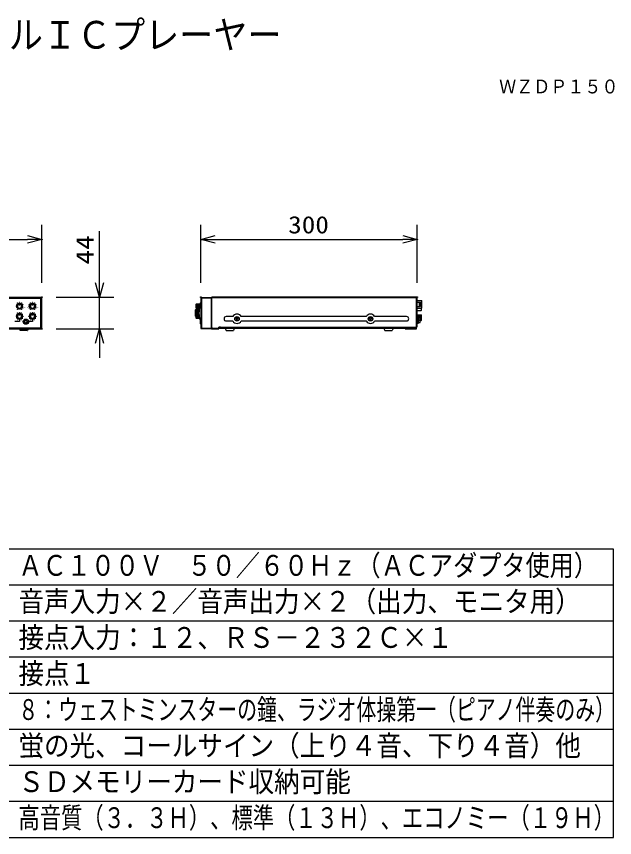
# Model space of a CAD drawing. Units: millimetres, scale not verified. Extents: x -63 to 63, y -57 to 57.
# Drawn here: x -20.3 to 62.6, y -56.5 to 57.4 of the extents above; entities that cross this region are included whole.
import ezdxf
from ezdxf.enums import TextEntityAlignment as Align

# ---------------------------------------------------------------- set-up
doc = ezdxf.new("R2010")
doc.units = ezdxf.units.MM
doc.header["$LTSCALE"] = 0.190236
doc.header["$PDMODE"] = 32
doc.header["$PDSIZE"] = 0.0951
for name, color, linetype in [('0-0_TOUROKU', 1, 'Continuous'), ('0-1_WAKU', 1, 'Continuous'), ('0-2_MOJI1', 2, 'Continuous'), ('0-3_GAIKEI', 1, 'Continuous'), ('0-4_SUNPO', 3, 'Continuous'), ('0-5_DEFPOINTS', 7, 'Continuous')]:
    doc.layers.add(name, color=color, linetype=linetype)
doc.styles.add('ＭＳ ゴシック', font='')
doc.styles.get('ＭＳ ゴシック').set_extended_font_data('MS Gothic')

# ---------------------------------------------------------------- blocks, each defined once
blk = doc.blocks.new('_OPEN30')
at = {"layer": '0-5_DEFPOINTS'}
blk.add_line((0, 0), (-1, 0), dxfattribs=at)
blk.add_lwpolyline([(-1, 0.26795), (0, 0), (-1, -0.26795)], dxfattribs=at)

msp = doc.modelspace()

# ---------------------------------------------------------------- linework, layer by layer
at = {"layer": '0-1_WAKU', "color": 4}
for p, q in [((62.5001, -16.5), (-62.5001, -16.5)), ((62.5001, -56.5001), (62.5001, -16.5)), ((-62.5001, -56.5001), (62.5001, -56.5001))]:
    msp.add_line(p, q, dxfattribs=at)
at = {"layer": '0-1_WAKU'}
for p, q in [((62.5001, -21.5), (-62.5001, -21.5)), ((62.5001, -26.5), (-62.5001, -26.5)), ((62.5001, -31.5001), (-62.5001, -31.5001)), ((62.5001, -36.5001), (-62.5001, -36.5001)), ((62.5001, -41.5001), (-62.5001, -41.5001)), ((62.5001, -46.5001), (-62.5001, -46.5001)), ((62.5001, -51.5001), (-62.5001, -51.5001))]:
    msp.add_line(p, q, dxfattribs=at)
at = {"layer": '0-3_GAIKEI', "color": 7}
for p, q in [((-37.6681, 18.4471), (-16.848, 18.4471)), ((-16.758, 14.1471), (-16.758, 18.3472)), ((5.2775, 18.2982), (5.2775, 14.1961)), ((5.374, 18.3981), (6.7775, 18.4471)), ((35.1976, 18.4471), (6.7975, 18.4471)), ((35.2776, 14.3471), (35.2776, 18.3671)), ((-37.6581, 14.0471), (-16.858, 14.0471)), ((-19.8539, 14.0471), (-19.7657, 13.8356)), ((-18.778, 13.8171), (-19.738, 13.8171)), ((-18.6622, 14.0471), (-18.7503, 13.8356)), ((5.374, 14.0961), (6.7775, 14.0471)), ((6.7775, 14.0671), (7.7775, 14.0671)), ((6.8975, 14.1471), (35.0976, 14.1471)), ((7.7775, 14.1471), (7.7775, 14.0671)), ((8.6725, 14.1471), (8.6725, 14.1171)), ((8.6725, 14.1171), (8.7898, 13.8356)), ((8.8175, 13.8171), (9.7775, 13.8171)), ((9.9225, 14.1171), (9.8052, 13.8356)), ((9.9225, 14.1471), (9.9225, 14.1171)), ((30.6726, 14.1471), (30.6726, 14.1171)), ((30.6726, 14.1171), (30.7899, 13.8356)), ((30.8176, 13.8171), (31.7776, 13.8171)), ((31.9226, 14.1171), (31.8053, 13.8356)), ((31.9226, 14.1471), (31.9226, 14.1171)), ((33.5976, 14.0471), (33.5976, 14.1471)), ((33.5976, 14.0471), (35.0976, 14.0471)), ((35.0976, 14.3471), (35.2776, 14.3471)), ((35.0976, 14.3471), (35.0976, 14.1471))]:
    msp.add_line(p, q, dxfattribs=at)
at = {"layer": '0-3_GAIKEI'}
for p, q in [((-37.6091, 18.2982), (-16.907, 18.2982)), ((-16.907, 14.1961), (-16.907, 18.2982)), ((5.2775, 18.2948), (6.7775, 18.3472)), ((5.374, 18.3981), (5.374, 14.0961)), ((6.7775, 14.0471), (6.7775, 18.4471)), ((6.7975, 14.2471), (6.7975, 18.4471)), ((35.1976, 18.3671), (6.7975, 18.3671)), ((35.1976, 14.1471), (35.1976, 18.4471)), ((-19.929, 17.411), (-19.929, 17.5238)), ((-19.889, 17.3771), (-19.827, 17.3771)), ((-19.787, 17.4171), (-19.787, 17.5238)), ((-18.129, 17.411), (-18.129, 17.5238)), ((-18.089, 17.3771), (-18.027, 17.3771)), ((-17.987, 17.4171), (-17.987, 17.5238)), ((4.6775, 17.5126), (5.2045, 17.5242)), ((4.6775, 17.4142), (4.6775, 17.5126)), ((4.6775, 17.302), (4.6775, 17.2588)), ((4.6777, 17.0923), (4.6777, 17.1355)), ((4.6975, 17.322), (5.1286, 17.3226)), ((5.1284, 17.2423), (4.6977, 17.2388)), ((4.6978, 17.3942), (5.1282, 17.4008)), ((4.6978, 17.1555), (5.1373, 17.1519)), ((5.1175, 17.0425), (5.2281, 17.6552)), ((5.1485, 17.3808), (5.1485, 17.3426)), ((5.1485, 17.2223), (5.1485, 17.2142)), ((5.2389, 17.3423), (5.2775, 17.3437)), ((35.2776, 18.0071), (35.8976, 18.0071)), ((35.2776, 17.7671), (35.7476, 17.7671)), ((35.2776, 17.1671), (35.7476, 17.1671)), ((35.5976, 17.1671), (35.5976, 17.7671)), ((35.7476, 17.1671), (35.7476, 17.7671)), ((35.8976, 16.9271), (35.8976, 18.0071)), ((-19.929, 16.011), (-19.929, 16.1238)), ((-19.889, 15.9771), (-19.827, 15.9771)), ((-19.787, 16.0171), (-19.787, 16.1238)), ((-18.129, 16.011), (-18.129, 16.1238)), ((-18.089, 15.9771), (-18.027, 15.9771)), ((-17.987, 16.0171), (-17.987, 16.1238)), ((4.5775, 16.7272), (5.0666, 16.7377)), ((4.5775, 16.5432), (4.5775, 16.6215)), ((4.5775, 15.9511), (4.5775, 15.8715)), ((4.5777, 16.3084), (4.5777, 16.4317)), ((4.5777, 16.0626), (4.5777, 16.1858)), ((4.5778, 16.7041), (4.578, 16.7272)), ((4.5972, 16.6415), (4.9271, 16.6462)), ((4.5976, 16.0426), (4.9268, 16.0421)), ((4.5977, 16.4517), (4.9268, 16.4521)), ((4.5978, 16.5232), (4.9265, 16.5283)), ((4.5978, 16.2884), (4.9266, 16.2911)), ((4.5978, 16.2058), (4.9266, 16.2032)), ((4.5978, 15.9711), (4.9265, 15.966)), ((4.5982, 16.684), (4.9264, 16.6901)), ((4.675, 16.8754), (5.0925, 16.8685)), ((4.6775, 16.9592), (4.6775, 16.9801)), ((4.6973, 16.9392), (5.1042, 16.935)), ((4.6976, 17.0723), (5.1228, 17.0717)), ((4.6978, 17.0001), (5.1172, 16.9937)), ((4.9468, 16.6662), (4.9468, 16.6701)), ((4.9468, 16.4721), (4.9468, 16.5083)), ((4.9468, 16.2232), (4.9468, 16.2711)), ((4.9468, 15.986), (4.9468, 16.0221)), ((5.0275, 16.5296), (5.0275, 15.5647)), ((5.1175, 17.0188), (5.1175, 17.0425)), ((35.2776, 16.9271), (35.8976, 16.9271)), ((35.2776, 16.5921), (35.8276, 16.5921)), ((35.2776, 16.0221), (35.8276, 16.0221)), ((35.3476, 15.9571), (35.2776, 15.9571)), ((35.3476, 14.8071), (35.3476, 15.9571)), ((35.8276, 16.5921), (35.8776, 16.6421)), ((35.8276, 16.0221), (35.8776, 15.9721)), ((35.8776, 16.6422), (35.8776, 16.9271)), ((35.8776, 15.2421), (35.8776, 15.9721)), ((-19.858, 15.0571), (-20.508, 15.0571)), ((-19.858, 15.4921), (-19.858, 15.0571)), ((4.5775, 15.7671), (4.5775, 15.7903)), ((5.0275, 15.7573), (4.578, 15.7668)), ((4.5973, 15.8515), (4.927, 15.8481)), ((4.5979, 15.8103), (4.9264, 15.8042)), ((4.6275, 15.5238), (4.6275, 15.766)), ((4.6775, 15.6923), (4.6775, 15.7651)), ((4.6775, 15.5592), (4.6775, 15.5801)), ((4.6775, 15.4776), (4.6775, 15.4758)), ((5.032, 15.5358), (4.6973, 15.5392)), ((5.0275, 15.672), (4.6975, 15.6723)), ((4.6978, 15.6001), (5.0275, 15.5949)), ((5.0615, 15.4908), (4.6979, 15.4975)), ((4.9468, 15.8242), (4.9468, 15.8281)), ((5.124, 15.4647), (5.1277, 15.4646)), ((5.2075, 15.2028), (5.2075, 14.7571)), ((5.2775, 15.1506), (5.2389, 15.152)), ((9.7209, 15.7471), (8.7975, 15.7471)), ((8.7975, 15.1471), (9.7209, 15.1471)), ((10.2275, 15.4821), (10.1175, 15.4821)), ((10.1175, 15.4121), (10.1175, 15.4821)), ((10.2275, 15.4121), (10.1175, 15.4121)), ((10.2625, 15.5171), (10.2625, 15.6271)), ((10.3325, 15.6271), (10.2625, 15.6271)), ((10.2625, 15.2671), (10.2625, 15.3771)), ((10.3325, 15.2671), (10.2625, 15.2671)), ((10.3325, 15.5171), (10.3325, 15.6271)), ((10.3325, 15.2671), (10.3325, 15.3771)), ((10.4775, 15.4821), (10.3675, 15.4821)), ((10.4775, 15.4121), (10.3675, 15.4121)), ((10.4775, 15.4121), (10.4775, 15.4821)), ((28.2209, 15.7471), (10.8742, 15.7471)), ((10.8742, 15.1471), (28.2209, 15.1471)), ((28.7276, 15.4821), (28.6176, 15.4821)), ((28.6176, 15.4121), (28.6176, 15.4821)), ((28.7276, 15.4121), (28.6176, 15.4121)), ((28.7626, 15.5171), (28.7626, 15.6271)), ((28.8326, 15.6271), (28.7626, 15.6271)), ((28.7626, 15.2671), (28.7626, 15.3771)), ((28.8326, 15.2671), (28.7626, 15.2671)), ((28.8326, 15.5171), (28.8326, 15.6271)), ((28.8326, 15.2671), (28.8326, 15.3771)), ((28.9776, 15.4821), (28.8676, 15.4821)), ((28.9776, 15.4121), (28.8676, 15.4121)), ((28.9776, 15.4121), (28.9776, 15.4821)), ((33.7976, 15.7471), (29.3742, 15.7471)), ((29.3742, 15.1471), (33.7976, 15.1471)), ((35.3976, 14.8071), (35.2776, 14.8071)), ((35.3476, 15.9071), (35.6676, 15.9071)), ((35.3476, 15.7158), (35.6876, 15.7158)), ((35.3476, 15.5859), (35.6876, 15.5859)), ((35.3476, 15.5705), (35.3976, 15.5371)), ((35.3976, 15.5371), (35.3976, 14.8071)), ((35.3976, 15.3261), (35.6876, 15.3261)), ((35.6876, 15.1962), (35.3976, 15.1962)), ((35.3976, 14.9571), (35.6676, 14.9571)), ((35.6876, 15.7158), (35.6876, 15.8871)), ((35.6876, 15.1962), (35.6876, 15.7158)), ((35.6876, 14.9771), (35.6876, 15.1962)), ((35.6876, 15.1921), (35.8276, 15.1921)), ((35.8276, 15.1921), (35.8776, 15.2421)), ((-21.6581, 14.1961), (-16.907, 14.1961)), ((5.2775, 14.7571), (5.2075, 14.7571)), ((5.2775, 14.1995), (6.7775, 14.1471)), ((6.8016, 14.2264), (6.7782, 14.2272)), ((7.7975, 14.1471), (7.7975, 14.2971)), ((7.9975, 14.2971), (7.7975, 14.2971)), ((7.9975, 14.1471), (7.9975, 14.2971)), ((35.0976, 14.2271), (7.9975, 14.2271))]:
    msp.add_line(p, q, dxfattribs=at)
for points in [[(4.675, 16.8754), (4.6275, 16.9237), (4.6275, 17.4606), (4.6773, 17.5132)], [(4.578, 15.7668), (4.5275, 15.816), (4.5275, 16.6783), (4.5775, 16.7272)], [(5.1172, 16.9937), (5.1172, 16.994), (5.1172, 16.9944), (5.1172, 16.9947), (5.1172, 16.9951), (5.1172, 16.9955), (5.1172, 16.9958), (5.1172, 16.9962), (5.1172, 16.9965), (5.1172, 16.9969), (5.1172, 16.9973), (5.1172, 16.9976), (5.1172, 16.998), (5.1172, 16.9983), (5.1172, 16.9987), (5.1172, 16.9991), (5.1172, 16.9994), (5.1172, 16.9998), (5.1172, 17.0001), (5.1172, 17.0005), (5.1172, 17.0009), (5.1172, 17.0012), (5.1172, 17.0016), (5.1172, 17.0019), (5.1172, 17.0023), (5.1172, 17.0027), (5.1173, 17.003), (5.1173, 17.0034), (5.1173, 17.0037), (5.1173, 17.0041), (5.1173, 17.0045), (5.1173, 17.0048), (5.1173, 17.0052), (5.1173, 17.0055), (5.1173, 17.0059), (5.1173, 17.0063), (5.1173, 17.0066), (5.1173, 17.007), (5.1173, 17.0073), (5.1173, 17.0077)], [(5.1173, 17.0077), (5.1173, 17.0081), (5.1173, 17.0084), (5.1173, 17.0088), (5.1173, 17.0091), (5.1173, 17.0095), (5.1173, 17.0099), (5.1174, 17.0102), (5.1174, 17.0106), (5.1174, 17.0109), (5.1174, 17.0113), (5.1174, 17.0117), (5.1174, 17.012), (5.1174, 17.0124), (5.1174, 17.0127), (5.1174, 17.0131), (5.1174, 17.0135), (5.1174, 17.0138), (5.1174, 17.0142), (5.1174, 17.0145), (5.1174, 17.0149), (5.1174, 17.0153), (5.1175, 17.0156), (5.1175, 17.016), (5.1175, 17.0163), (5.1175, 17.0167), (5.1175, 17.017), (5.1175, 17.0174), (5.1175, 17.0178), (5.1175, 17.0181), (5.1175, 17.0185), (5.1175, 17.0188)], [(-18.058, 15.4921), (-18.058, 15.0571), (-18.708, 15.0571)], [(5.1044, 15.4685), (4.6777, 15.4755), (4.6275, 15.5237)], [(6.7782, 14.2472), (6.778, 14.2411), (6.7779, 14.2355)]]:
    msp.add_lwpolyline(points, dxfattribs=at)
for centre, radius in [((-19.858, 17.1971), 0.4137), ((-19.858, 17.1971), 0.34), ((-20.1123, 17.6375), 0.0166), ((-19.858, 17.7056), 0.0166), ((-19.6038, 17.6375), 0.0166), ((-19.4177, 17.4514), 0.0166), ((-19.3496, 17.1971), 0.0166), ((-18.5665, 17.1971), 0.0166), ((-18.4983, 17.4514), 0.0166), ((-18.058, 17.1971), 0.4137), ((-18.058, 17.1971), 0.34), ((-18.3122, 17.6375), 0.0166), ((-18.058, 17.7056), 0.0166), ((-17.8038, 17.6375), 0.0166), ((-17.6177, 17.4514), 0.0166), ((-17.5496, 17.1971), 0.0166), ((-19.858, 15.7971), 0.4137), ((-19.858, 15.7971), 0.34), ((-20.1123, 16.7568), 0.0166), ((-20.1123, 16.2375), 0.0166), ((-19.858, 16.3056), 0.0166), ((-19.6038, 16.7568), 0.0166), ((-19.6038, 16.2375), 0.0166), ((-19.4177, 16.9429), 0.0166), ((-19.4177, 16.0514), 0.0166), ((-18.4983, 16.9429), 0.0166), ((-18.4983, 16.0514), 0.0166), ((-18.058, 15.7971), 0.4137), ((-18.058, 15.7971), 0.34), ((-18.3122, 16.7568), 0.0166), ((-18.3122, 16.2375), 0.0166), ((-18.058, 16.3056), 0.0166), ((-17.8038, 16.7568), 0.0166), ((-17.8038, 16.2375), 0.0166), ((-17.6177, 16.9429), 0.0166), ((-17.6177, 16.0514), 0.0166), ((-20.1123, 15.3568), 0.0166), ((-19.6038, 15.3568), 0.0166), ((-19.4177, 15.5429), 0.0166), ((-19.3496, 15.7971), 0.0166), ((-18.958, 15.0571), 0.3637), ((-18.958, 15.0571), 0.3), ((-18.958, 15.0571), 0.18), ((-18.5665, 15.7971), 0.0166), ((-18.4983, 15.5429), 0.0166), ((-18.3122, 15.3568), 0.0166), ((-17.8038, 15.3568), 0.0166), ((-17.6177, 15.5429), 0.0166), ((-17.5496, 15.7971), 0.0166), ((10.2975, 15.4471), 0.315), ((28.7976, 15.4471), 0.315)]:
    msp.add_circle(centre, radius, dxfattribs=at)
at = {"layer": '0-3_GAIKEI', "color": 7}
for centre, radius, start, end in [((-16.8589, 18.3469), 0.1008, 0.1749, 83.83425), ((5.3775, 18.2982), 0.1, 92, 180), ((35.1976, 18.3671), 0.08, 0, 90), ((-19.738, 13.8471), 0.03, 202.61986, 270), ((-18.778, 13.8471), 0.03, 270, 337.38014), ((-16.8579, 14.1471), 0.0999, 269.98659, 0.01341), ((5.3775, 14.1961), 0.1, 180, 268), ((8.8175, 13.8471), 0.03, 202.61987, 270), ((9.7775, 13.8471), 0.03, 270, 337.38013), ((30.8176, 13.8471), 0.03, 202.61987, 270), ((31.7776, 13.8471), 0.03, 270, 337.38013), ((35.0976, 14.1471), 0.1, 270, 0)]:
    msp.add_arc(centre, radius, start, end, dxfattribs=at)
at = {"layer": '0-3_GAIKEI'}
for centre, radius, start, end in [((-19.858, 17.1971), 0.2734, 105.05078, 74.94922), ((-19.8882, 17.4187), 0.0416, 190.73505, 268.80263), ((-19.858, 17.2304), 0.3018, 76.39487, 103.60513), ((-19.8274, 17.4175), 0.0404, 270.49737, 359.4939), ((-18.058, 17.1971), 0.2734, 105.05078, 74.94922), ((-18.0882, 17.4187), 0.0416, 190.73505, 268.80263), ((-18.058, 17.2304), 0.3018, 76.39487, 103.60513), ((-18.0274, 17.4175), 0.0404, 270.49737, 359.4939), ((4.6975, 17.4142), 0.02, 180, 270.87291), ((4.6975, 17.302), 0.02, 90.07458, 180), ((4.6975, 17.2588), 0.02, 180, 270.46094), ((4.6977, 17.1355), 0.02, 89.53905, 180.00005), ((4.6977, 17.0923), 0.02, 180.00005, 269.92541), ((8.1525, 16.2471), 3.125, 159.74059, 200.25941), ((5.1285, 17.3808), 0.02, 0, 90.87291), ((5.1285, 17.2223), 0.02, 0, 90.46094), ((5.1285, 17.3426), 0.02, 270.07458, 0), ((5.2396, 17.3223), 0.02, 92, 159.74059), ((5.2773, 17.6463), 0.05, 92, 169.7652), ((-19.858, 15.7971), 0.2734, 105.05078, 74.94922), ((-19.8882, 16.0187), 0.0416, 190.73505, 268.80263), ((-19.858, 15.8304), 0.3018, 76.39487, 103.60513), ((-19.8274, 16.0175), 0.0404, 270.49737, 359.4939), ((-18.058, 15.7971), 0.2734, 105.05078, 74.94922), ((-18.0882, 16.0187), 0.0416, 190.73505, 268.80263), ((-18.058, 15.8304), 0.3018, 76.39487, 103.60513), ((-18.0274, 16.0175), 0.0404, 270.49737, 359.4939), ((4.5975, 16.6215), 0.02, 90.82059, 180), ((4.5975, 16.5432), 0.02, 180, 270.88097), ((4.5975, 15.9511), 0.02, 89.11901, 180), ((4.5977, 16.4317), 0.02, 90.08235, 179.99962), ((4.5977, 16.3084), 0.02, 179.99962, 270.46102), ((4.5977, 16.1858), 0.02, 89.53898, 179.99927), ((4.5977, 16.0626), 0.02, 179.99927, 269.91766), ((4.5978, 16.704), 0.02, 179.61698, 271.06476), ((4.6975, 16.9801), 0.02, 89.12708, 180), ((4.6975, 16.9592), 0.02, 180, 269.41117), ((4.9268, 16.6701), 0.02, 0, 91.06476), ((4.9268, 16.5083), 0.02, 0, 90.88097), ((4.9268, 15.986), 0.02, 269.11901, 0), ((4.9268, 16.2711), 0.02, 0, 90.46102), ((4.9268, 16.2232), 0.02, 269.53898, 0), ((4.9268, 16.4721), 0.02, 270.08235, 0), ((4.9268, 16.0221), 0.02, 0, 89.91766), ((4.9268, 16.6662), 0.02, 270.82059, 0), ((5.1275, 16.5296), 0.1, 142.35254, 180), ((10.2975, 15.4471), 0.65, 27.48643, 152.51357), ((28.7976, 15.4471), 0.65, 27.48643, 152.51357), ((4.5975, 15.8715), 0.02, 180, 269.40434), ((4.5975, 15.7903), 0.02, 88.93523, 180), ((4.6975, 15.6923), 0.02, 180, 269.94491), ((4.6975, 15.5801), 0.02, 89.11017, 180), ((4.6975, 15.5592), 0.02, 180, 269.42144), ((4.6975, 15.4775), 0.02, 88.94391, 179.61978), ((4.9268, 15.8242), 0.02, 268.93523, 0), ((4.9268, 15.8281), 0.02, 0, 89.40434), ((5.1275, 15.5647), 0.1, 180, 268), ((5.2396, 15.172), 0.02, 200.25941, 268), ((8.7975, 15.4471), 0.3, 90, 270), ((10.2975, 15.4471), 0.65, 207.48643, 332.51357), ((10.2275, 15.5171), 0.035, 270, 0), ((10.2275, 15.3771), 0.035, 0, 90), ((10.3675, 15.5171), 0.035, 180, 270), ((10.3675, 15.3771), 0.035, 90, 180), ((28.7976, 15.4471), 0.65, 207.48643, 332.51357), ((28.7276, 15.5171), 0.035, 270, 0), ((28.7276, 15.3771), 0.035, 0, 90), ((28.8676, 15.5171), 0.035, 180, 270), ((28.8676, 15.3771), 0.035, 90, 180), ((33.7976, 15.4471), 0.3, 270, 90), ((35.6676, 15.8871), 0.02, 0, 90), ((35.6676, 14.9771), 0.02, 270, 0), ((6.8975, 14.2471), 0.1, 180, 270)]:
    msp.add_arc(centre, radius, start, end, dxfattribs=at)
at = {"layer": '0-4_SUNPO'}
for p, q in [((-16.758, 20.4596), (-16.758, 28.4597)), ((-8.758, 20.4471), (-8.758, 27.6138)), ((5.2775, 20.4596), (5.2775, 28.4597)), ((35.2776, 20.4596), (35.2776, 28.4597)), ((-35.7581, 26.4597), (-18.758, 26.4597)), ((7.2775, 26.4597), (33.2776, 26.4597)), ((-14.758, 18.4471), (-6.758, 18.4471)), ((-8.758, 14.0471), (-8.758, 18.4471)), ((-14.758, 14.0471), (-6.758, 14.0471)), ((-8.758, 12.0471), (-8.758, 10.0471))]:
    msp.add_line(p, q, dxfattribs=at)
at = {"layer": '0-5_DEFPOINTS'}
for p in [(-16.758, 26.4597), (35.2776, 26.4597), (-16.758, 18.4596), (-16.758, 18.4471), (-8.758, 18.4471), (5.2775, 18.4596), (35.2776, 18.4596), (-16.758, 14.0471)]:
    msp.add_point(p, dxfattribs=at)

# ---------------------------------------------------------------- block references
at = {"layer": '0-4_SUNPO', "xscale": 2, "yscale": 2}
for p in [(-16.758, 26.4597), (35.2776, 26.4597)]:
    msp.add_blockref('_OPEN30', p, dxfattribs=at)
for p, rotation in [((5.2775, 26.4597), 180), ((-8.758, 18.4471), 270), ((-8.758, 14.0471), 90)]:
    msp.add_blockref('_OPEN30', p, dxfattribs=dict(at, rotation=rotation))

# ---------------------------------------------------------------- texts
at = {"layer": '0-0_TOUROKU', "style": 'ＭＳ ゴシック', "width": 0.9}
msp.add_text('ＷＺＤＰ１５０', height=1.925, dxfattribs=at).set_placement((46.6334, 46.13), align=Align.BOTTOM_LEFT)
at = {"layer": '0-2_MOJI1', "style": 'ＭＳ ゴシック'}
for s, height, width, p in [('デジタルＩＣプレーヤー', 3.848, 0.9, (-35.5001, 51.7599)), ('ＡＣ１００Ｖ\u3000５０／６０Ｈｚ（ＡＣアダプタ使用）', 2.887, 0.85, (-19.9999, -21.0552)), ('音声入力×２／音声出力×２（出力、モニタ用）', 2.887, 0.9, (-19.9999, -26.0552)), ('接点入力：１２、ＲＳ－２３２Ｃ×１', 2.887, 0.9, (-19.9999, -31.0552)), ('接点１', 2.887, 0.9, (-19.9999, -36.0552)), ('８：ウェストミンスターの鐘、ラジオ体操第一（ピアノ伴奏のみ）', 2.887, 0.7, (-19.9999, -41.0552)), ('蛍の光、コールサイン（上り４音、下り４音）他', 2.887, 0.9, (-19.9999, -46.0552)), ('ＳＤメモリーカード収納可能', 2.887, 0.9, (-19.9999, -51.0552)), ('高音質（３．３Ｈ）、標準（１３Ｈ）、エコノミー（１９Ｈ）', 2.887, 0.75, (-19.9999, -56.0552))]:
    msp.add_text(s, height=height, dxfattribs=dict(at, width=width)).set_placement(p, align=Align.BOTTOM_LEFT)
at = {"layer": '0-3_GAIKEI', "style": 'ＭＳ ゴシック', "width": 1.35}
for s, p in [('+', (-19.3102, 16.8176)), ('+', (-17.5102, 16.8176)), ('-', (-18.8751, 16.7679)), ('+', (-19.3102, 15.4176)), ('-', (-18.8751, 15.3678)), ('+', (-17.5102, 15.4176))]:
    msp.add_text(s, height=0.2887, dxfattribs=at).set_placement(p, align=Align.BOTTOM_LEFT)
at = {"layer": '0-4_SUNPO', "style": 'ＭＳ ゴシック', "width": 1.15}
msp.add_text('300', height=2.406, dxfattribs=at).set_placement((17.3904, 26.5692), align=Align.BOTTOM_LEFT)
at = {"layer": '0-4_SUNPO', "style": 'ＭＳ ゴシック', "width": 1.25}
msp.add_text('44', height=2.406, rotation=90, dxfattribs=at).set_placement((-8.8676, 22.9636), align=Align.BOTTOM_LEFT)

doc.saveas('drawing.dxf')
